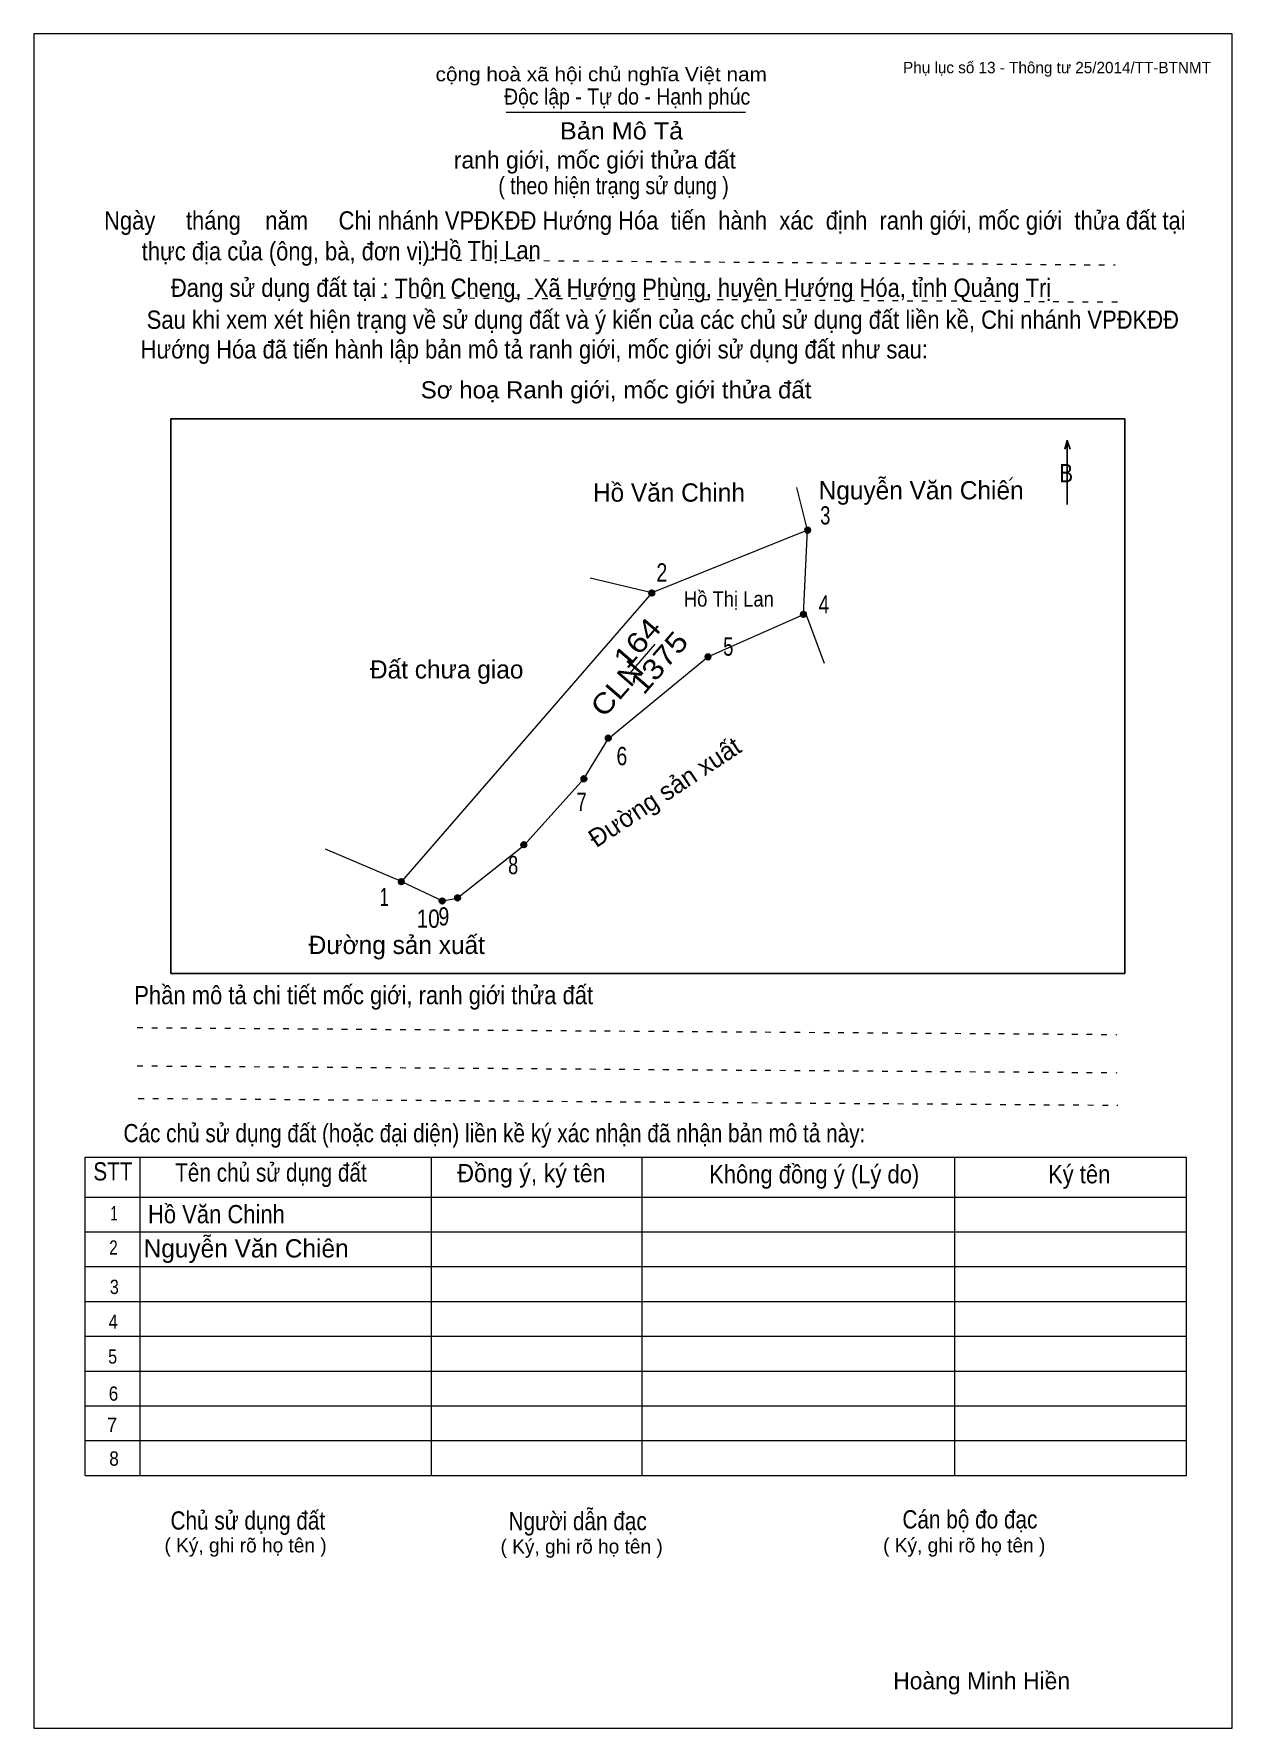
# Model space of a CAD drawing. Header units: centimetres. Extents: x 0 to 21, y 0 to 29.7.
import ezdxf
from ezdxf.enums import TextEntityAlignment as Align

# ---------------------------------------------------------------- set-up
doc = ezdxf.new("R2010")
doc.units = ezdxf.units.CM
doc.header["$LTSCALE"] = 0.13
doc.linetypes.add('DOTTED', pattern=[1.5, 0.3, -1.2])
for name, color, linetype, lineweight in [('1', 7, 'Continuous', 13), ('32', 7, 'Continuous', 25), ('6', 7, 'Continuous', 13), ('62', 7, 'Continuous', 13), ('7', 7, 'Continuous', 13)]:
    doc.layers.add(name, color=color, linetype=linetype, lineweight=lineweight)
for name, color, linetype in [('2', 7, 'Continuous'), ('3', 7, 'Continuous'), ('33', 7, 'Continuous'), ('34', 7, 'Continuous'), ('4', 7, 'Continuous'), ('5', 7, 'Continuous'), ('63', 7, 'Continuous')]:
    doc.layers.add(name, color=color, linetype=linetype)

msp = doc.modelspace()

# ---------------------------------------------------------------- hatches: boundary and pattern name
at = {"layer": '32'}
for points in [[(13.6115, 21, 1), (13.5115, 21, 1)], [(10.8783, 19.8985, 1), (10.7783, 19.8985, 1)], [(13.5365, 19.5245, 1), (13.4365, 19.5245, 1)], [(11.8647, 18.7783, 1), (11.7647, 18.7783, 1)], [(10.1169, 17.3555, 1), (10.0169, 17.3555, 1)], [(9.6903, 16.6423, 1), (9.5903, 16.6423, 1)], [(8.6352, 15.4863, 1), (8.5352, 15.4863, 1)], [(6.4894, 14.8383, 1), (6.3894, 14.8383, 1)], [(7.4748, 14.5544, 1), (7.3748, 14.5544, 1)], [(7.2052, 14.5, 1), (7.1052, 14.5, 1)]]:
    msp.add_hatch(color=256, dxfattribs=at).paths.add_polyline_path(points)

# ---------------------------------------------------------------- linework, layer by layer
at = {"layer": '1', "lineweight": 25}
msp.add_line((17.1, 21.87), (17.15, 21.93), dxfattribs=at)
at = {"layer": '1'}
msp.add_line((13.52, 19.56), (13.85, 18.67), dxfattribs=at)
msp.add_lwpolyline([(21, 0), (21, 29.7), (0, 29.7), (0, 0)], close=True, dxfattribs=at)
at = {"layer": '32'}
for centre in [(13.5615, 21), (10.8283, 19.8985), (13.4865, 19.5245), (11.8147, 18.7783), (10.0669, 17.3555), (9.6403, 16.6423), (8.5852, 15.4863), (6.4394, 14.8383), (7.4248, 14.5544), (7.1552, 14.5)]:
    msp.add_circle(centre, 0.05, dxfattribs=at)
at = {"layer": '6'}
for points in [[(13.49, 19.52), (13.56, 21), (13.37, 21.75)], [(13.56, 21), (10.83, 19.9), (9.75, 20.16)], [(10.83, 19.9), (6.44, 14.84), (5.11, 15.41)], [(6.44, 14.84), (7.16, 14.5), (7.42, 14.55), (8.59, 15.48), (9.64, 16.64), (10.07, 17.35), (11.81, 18.78), (13.49, 19.52)]]:
    msp.add_lwpolyline(points, dxfattribs=at)
at = {"layer": '62'}
for p, q in [((8.28, 28.33), (12.47, 28.33)), ((0.9, 10.01), (20.2, 10.01)), ((0.9, 4.43), (0.9, 10.01)), ((1.86, 4.43), (1.86, 10.01)), ((6.97, 4.43), (6.97, 9.99)), ((10.66, 4.43), (10.66, 9.99)), ((16.14, 4.43), (16.14, 10.01)), ((20.2, 4.43), (20.2, 10.01)), ((0.9, 9.31), (20.2, 9.31)), ((0.9, 8.7), (20.2, 8.7)), ((0.9, 8.09), (20.2, 8.09)), ((0.9, 7.48), (20.2, 7.48)), ((0.9, 6.87), (20.2, 6.87)), ((0.9, 6.26), (20.2, 6.26)), ((0.9, 5.65), (20.2, 5.65)), ((0.9, 5.04), (20.2, 5.04)), ((0.9, 4.43), (20.2, 4.43))]:
    msp.add_line(p, q, dxfattribs=at)
at = {"layer": '62', "linetype": 'DOTTED'}
for p, q in [((6.89, 25.74), (18.95, 25.65)), ((6.09, 25.08), (19.04, 25)), ((1.81, 12.28), (18.98, 12.16)), ((1.81, 11.61), (18.98, 11.49)), ((1.83, 11.04), (19, 10.92))]:
    msp.add_line(p, q, dxfattribs=at)
at = {"layer": '62', "lineweight": 25}
for p, q in [((18.11, 22.58), (18.11, 21.45)), ((18.11, 22.57), (18.07, 22.42)), ((18.11, 22.57), (18.16, 22.42))]:
    msp.add_line(p, q, dxfattribs=at)
msp.add_lwpolyline([(2.4, 13.23), (19.12, 13.23), (19.12, 22.95), (2.4, 22.95)], close=True, dxfattribs=at)
at = {"layer": '7'}
msp.add_line((10.44, 18.48), (10.89, 19), dxfattribs=at)

# ---------------------------------------------------------------- texts
at = {"layer": '2', "width": 0.9}
msp.add_text('Hồ Thị Lan', height=0.2678, dxfattribs=at).set_placement((12.18, 19.66), align=Align.CENTER)
at = {"layer": '3', "width": 1.15}
msp.add_text('CLN', height=0.357, rotation=49.063, dxfattribs=at).set_placement((10.7139, 18.5261), align=Align.RIGHT)
at = {"layer": '32'}
for s, width, p in [('3', 0.75, (13.87, 21.1)), ('2', 0.8, (11.005, 20.1)), ('4', 0.8, (13.845, 19.54)), ('5', 0.75, (12.17, 18.8)), ('6', 0.8, (10.305, 16.88)), ('7', 0.75, (9.6, 16.08)), ('8', 0.75, (8.4, 14.97)), ('1', 0.65, (6.14, 14.41)), ('10', 0.85, (6.91, 14.03)), ('9', 0.8, (7.185, 14.07))]:
    msp.add_text(s, height=0.32, dxfattribs=dict(at, width=width)).set_placement(p, align=Align.CENTER)
at = {"layer": '33'}
for s, p in [('Hồ Văn Chinh', (11.13, 21.5)), ('Nguyễn Văn Chiên', (15.55, 21.54)), ('Đất chưa giao', (7.235, 18.4)), ('Đường sản xuất', (6.36, 13.57)), ('Nguyễn Văn Chiên', (3.72, 8.25))]:
    msp.add_text(s, height=0.32, dxfattribs=at).set_placement(p, align=Align.CENTER)
msp.add_text('Đường sản xuất', height=0.3199, rotation=33.533, dxfattribs=at).set_placement((11.1417, 16.2759), align=Align.CENTER)
at = {"layer": '34', "width": 0.9}
for s, p in [('Hồ Thị Lan', (7, 25.75)), ('Hồ Văn Chinh', (2, 8.85))]:
    msp.add_text(s, height=0.32, dxfattribs=at).set_placement(p)
at = {"layer": '4', "width": 1.2}
msp.add_text('164', height=0.357, rotation=49.063, dxfattribs=at).set_placement((10.7092, 18.908), align=Align.CENTER)
at = {"layer": '5', "width": 1.15}
msp.add_text('1375', height=0.36, rotation=49.063, dxfattribs=at).set_placement((11.0908, 18.5621), align=Align.CENTER)
at = {"layer": '62'}
for s, height, width, p in [('cộng hoà xã hội chủ nghĩa Việt nam', 0.2474, 1.1, (7.04, 28.87)), ('Độc lập - Tự do - Hạnh phúc', 0.2828, 0.9, (8.24, 28.46)), ('Bản Mô Tả', 0.3, 1.1, (9.22, 27.85)), ('( theo hiện trạng sử dụng )', 0.3, 0.85, (8.14, 26.89)), ('Ngày     tháng    năm     Chi nhánh VPĐKĐĐ Hướng Hóa  tiến  hành  xác  định  ranh giới, mốc giới  thửa đất tại ', 0.32, 0.9, (1.23, 26.27)), ('thực địa của (ông, bà, đơn vị): ', 0.32, 0.9, (1.89, 25.73)), ('Đang sử dụng đất tại : Thôn Cheng,  Xã Hướng Phùng, huyện Hướng Hóa, tỉnh Quảng Trị', 0.32, 0.9, (2.4, 25.09)), (' Sau khi xem xét hiện trạng về sử dụng đất và ý kiến của các chủ sử dụng đất liền kề, Chi nhánh VPĐKĐĐ ', 0.32, 0.9, (1.87, 24.53)), ('Hướng Hóa đã tiến hành lập bản mô tả ranh giới, mốc giới sử dụng đất như sau:', 0.32, 0.9, (1.87, 24.01)), ('Sơ hoạ Ranh giới, mốc giới thửa đất', 0.3, 1.05, (6.78, 23.31)), ('B', 0.32, 0.85, (17.97, 21.84)), ('Phần mô tả chi tiết mốc giới, ranh giới thửa đất ', 0.32, 0.9, (1.76, 12.69)), ('Các chủ sử dụng đất (hoặc đại diện) liền kề ký xác nhận đã nhận bản mô tả này:', 0.32, 0.85, (1.57, 10.27))]:
    msp.add_text(s, height=height, dxfattribs=dict(at, width=width)).set_placement(p)
msp.add_text('ranh giới, mốc giới thửa đất', height=0.3, dxfattribs=at).set_placement((7.36, 27.34))
for s, height, width, p in [('STT', 0.32, 0.85, (1.385, 9.6)), ('Tên chủ sử dụng đất', 0.32, 0.85, (4.155, 9.58)), ('Đồng ý, ký tên', 0.32, 0.95, (8.72, 9.57)), ('Không đồng ý (Lý do)', 0.32, 0.9, (13.675, 9.55)), ('Ký tên', 0.32, 0.9, (18.32, 9.55)), ('1', 0.25, 0.7, (1.405, 8.9)), ('2', 0.25, 0.8, (1.395, 8.3)), ('3', 0.25, 0.85, (1.41, 7.61)), ('4', 0.25, 0.85, (1.39, 7)), ('5', 0.25, 0.85, (1.38, 6.39)), ('6', 0.25, 0.9, (1.395, 5.74)), ('7', 0.25, 0.95, (1.37, 5.19)), ('8', 0.25, 0.9, (1.405, 4.6)), ('Người dẫn đạc', 0.32, 0.85, (9.53, 3.47)), ('Chủ sử dụng đất', 0.32, 0.85, (3.75, 3.48)), ('Cán bộ đo đạc', 0.32, 0.85, (16.405, 3.5))]:
    msp.add_text(s, height=height, dxfattribs=dict(at, width=width)).set_placement(p, align=Align.CENTER)
for p in [(3.71, 3.08), (9.6, 3.06), (16.305, 3.08)]:
    msp.add_text('( Ký, ghi rõ họ tên )', height=0.25, dxfattribs=at).set_placement(p, align=Align.CENTER)
at = {"layer": '63'}
msp.add_text('Phụ lục số 13 - Thông tư 25/2014/TT-BTNMT', height=0.2, dxfattribs=at).set_placement((20.63, 29.01), align=Align.RIGHT)
msp.add_text('Hoàng Minh Hiền', height=0.3, dxfattribs=at).set_placement((16.61, 0.68), align=Align.CENTER)

doc.saveas('drawing.dxf')
